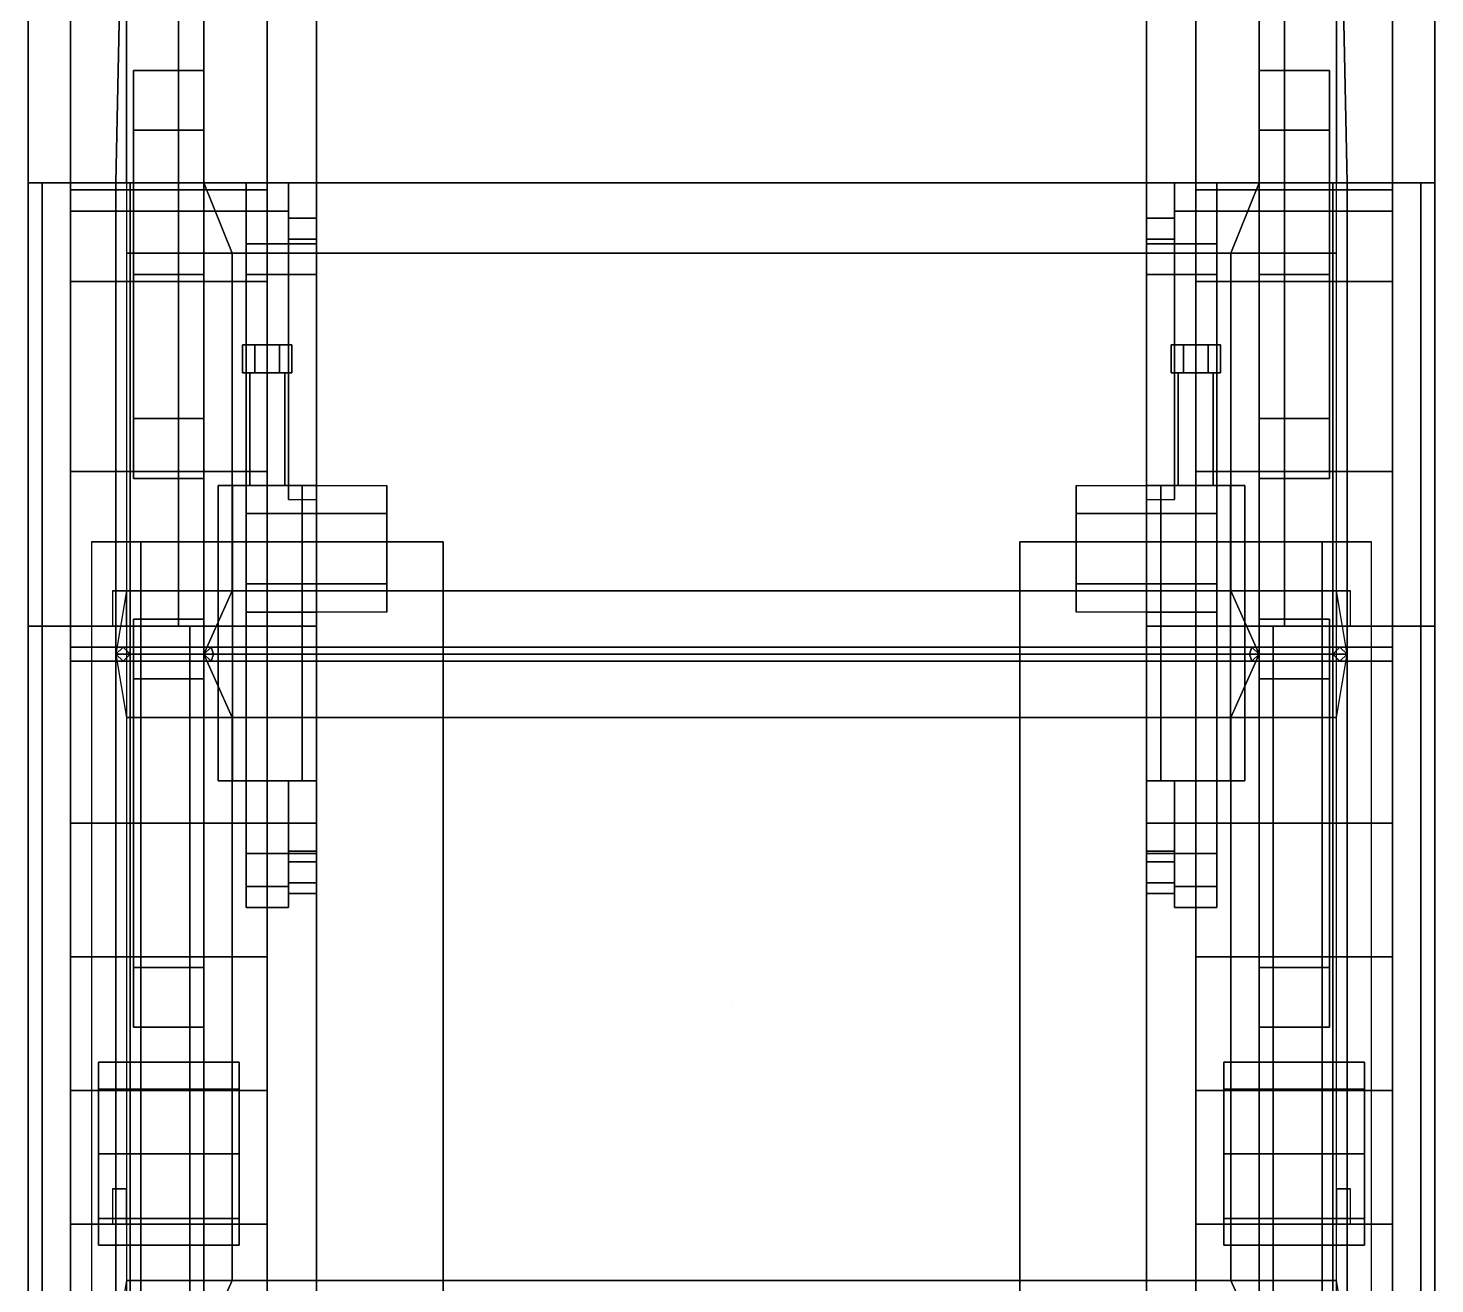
# Model space of a CAD drawing. Header units: millimetres. Extents: x -1 to 3, y -3.1 to 13.
# Drawn here: x -1 to 1, y -0.925 to 0.86 of the extents above; entities that cross this region are included whole.
import ezdxf

# ---------------------------------------------------------------- set-up
doc = ezdxf.new("R2010")
doc.units = ezdxf.units.MM
for name, color, linetype in [('benches', 4, 'Continuous'), ('drawing', 9, 'Continuous'), ('suspension', 5, 'Continuous'), ('tent', 3, 'Continuous'), ('tracks', 3, 'Continuous'), ('wheels', 2, 'Continuous')]:
    doc.layers.add(name, color=color, linetype=linetype)

msp = doc.modelspace()

# ---------------------------------------------------------------- linework, layer by layer
for points in [[(-0.59, 1.44, 0.45), (-0.59, -2.75, 0.45), (-0.59, -2.75, 0.79), (-0.59, 1.31, 0.79)], [(0.59, 1.44, 0.45), (0.59, -2.75, 0.45), (-0.59, -2.75, 0.45), (-0.59, 1.44, 0.45)], [(0.59, -2.75, 0.79), (0.59, -2.75, 0.45), (0.59, 1.44, 0.45), (0.59, 1.31, 0.79)], [(-1, 1.37, 1.36), (-1, 0.64, 1.36), (-0.8751, 0.64, 1.69), (-0.86, 1.37, 1.73)], [(-0.7861, 1.31, 0.83), (-0.7861, 0.01, 0.83), (-1, 0.01, 1.36), (-1, 1.37, 1.36)], [(-0.86, 1.37, 1.73), (-0.8751, 0.64, 1.69), (-0.86, 0.64, 1.73), (-0.86, 1.37, 1.73)], [(-0.86, 1.37, 1.73), (-0.86, 0.64, 1.73), (-0.75, 0.64, 2.08), (-0.75, 1.2, 2.08)], [(0.75, 0.64, 2.08), (0.86, 0.64, 1.73), (0.86, 1.37, 1.73), (0.75, 1.2, 2.08)], [(1, 0.01, 1.36), (0.7861, 0.01, 0.83), (0.7861, 1.31, 0.83), (1, 1.37, 1.36)], [(0.8751, 0.64, 1.69), (1, 0.64, 1.36), (1, 1.37, 1.36), (0.86, 1.37, 1.73)], [(0.86, 0.64, 1.73), (0.8751, 0.64, 1.69), (0.86, 1.37, 1.73)], [(-0.59, 1.31, 0.83), (-0.59, 0.01, 0.83), (-0.7861, 0.01, 0.83), (-0.7861, 1.31, 0.83)], [(-0.59, 1.31, 0.79), (-0.59, 0.01, 0.79), (-0.59, 0.01, 0.83), (-0.59, 1.31, 0.83)], [(0.59, 0.01, 0.83), (0.59, 0.01, 0.79), (0.59, 1.31, 0.79), (0.59, 1.31, 0.83)], [(0.7861, 0.01, 0.83), (0.59, 0.01, 0.83), (0.59, 1.31, 0.83), (0.7861, 1.31, 0.83)], [(-0.75, 1.2, 2.08), (-0.75, 0.64, 2.08), (0.75, 0.64, 2.08), (0.75, 1.2, 2.08)], [(-1, 0.64, 1.36), (-1, -2.99, 1.36), (-0.8751, -2.99, 1.69), (-0.8751, 0.64, 1.69)], [(-0.8551, 0.64, 1.69), (-0.98, 0.64, 1.36), (0.98, 0.64, 1.36), (0.8551, 0.64, 1.69)], [(-0.98, 0.64, 1.36), (-0.75, 0.64, 0.86), (0.75, 0.64, 0.86), (0.98, 0.64, 1.36)], [(-0.98, 0.64, 1.36), (-0.8551, 0.64, 1.69), (-0.8551, -2.97, 1.69), (-0.98, -2.97, 1.36)], [(-0.75, 0.64, 0.86), (-0.98, 0.64, 1.36), (-0.98, -2.97, 1.36), (-0.75, -2.97, 0.86)], [(-0.8751, 0.64, 1.69), (-0.8751, -2.99, 1.69), (-0.8551, -2.97, 1.69), (-0.8551, 0.64, 1.69)], [(-0.86, 0.64, 1.73), (-0.8751, 0.64, 1.69), (0.8751, 0.64, 1.69), (0.86, 0.64, 1.73)], [(-0.75, 0.64, 2.08), (-0.86, 0.64, 1.73), (0.86, 0.64, 1.73), (0.75, 0.64, 2.08)], [(-0.75, 0.64, 0.86), (-0.75, -2.97, 0.86), (0.75, -2.97, 0.86), (0.75, 0.64, 0.86)], [(0.98, 0.64, 1.36), (0.75, 0.64, 0.86), (0.75, -2.97, 0.86), (0.98, -2.97, 1.36)], [(0.8551, -2.97, 1.69), (0.8751, -2.99, 1.69), (0.8751, 0.64, 1.69), (0.8551, 0.64, 1.69)], [(0.8551, 0.64, 1.69), (0.98, 0.64, 1.36), (0.98, -2.97, 1.36), (0.8551, -2.97, 1.69)], [(0.8751, -2.99, 1.69), (1, -2.99, 1.36), (1, 0.64, 1.36), (0.8751, 0.64, 1.69)], [(-0.77, 0.01, 0.79), (-0.77, -2.99, 0.79), (-1, -2.99, 1.36), (-1, 0.01, 1.36)], [(-0.59, 0.01, 0.83), (-0.59, 0.01, 0.79), (-0.77, 0.01, 0.79), (-0.7861, 0.01, 0.83)], [(-0.59, 0.01, 0.79), (-0.59, -2.75, 0.79), (-0.77, -2.99, 0.79), (-0.77, 0.01, 0.79)], [(0.77, -2.99, 0.79), (0.59, -2.75, 0.79), (0.59, 0.01, 0.79), (0.77, 0.01, 0.79)], [(0.77, 0.01, 0.79), (0.59, 0.01, 0.79), (0.59, 0.01, 0.83), (0.7861, 0.01, 0.83)], [(1, -2.99, 1.36), (0.77, -2.99, 0.79), (0.77, 0.01, 0.79), (1, 0.01, 1.36)], [(-0.75, -0.03, 2.08), (-0.74, -0.02, 2.07), (-0.8651, -0.02, 1.69), (-0.8751, -0.03, 1.69)], [(-0.74, -0.02, 2.07), (-0.7364, -0.03, 2.06), (-0.8551, -0.03, 1.69), (-0.8651, -0.02, 1.69)], [(0.75, -0.03, 2.08), (0.74, -0.02, 2.07), (-0.74, -0.02, 2.07), (-0.75, -0.03, 2.08)], [(0.74, -0.02, 2.07), (0.7364, -0.03, 2.06), (-0.7364, -0.03, 2.06), (-0.74, -0.02, 2.07)], [(0.7364, -0.03, 2.06), (0.74, -0.02, 2.07), (0.8651, -0.02, 1.69), (0.8551, -0.03, 1.69)], [(0.74, -0.02, 2.07), (0.75, -0.03, 2.08), (0.8751, -0.03, 1.69), (0.8651, -0.02, 1.69)], [(-0.74, -0.04, 2.07), (-0.75, -0.03, 2.08), (-0.8751, -0.03, 1.69), (-0.8651, -0.04, 1.69)], [(-0.7364, -0.03, 2.06), (-0.74, -0.04, 2.07), (-0.8651, -0.04, 1.69), (-0.8551, -0.03, 1.69)], [(0.74, -0.04, 2.07), (0.75, -0.03, 2.08), (-0.75, -0.03, 2.08), (-0.74, -0.04, 2.07)], [(0.7364, -0.03, 2.06), (0.74, -0.04, 2.07), (-0.74, -0.04, 2.07), (-0.7364, -0.03, 2.06)], [(0.74, -0.04, 2.07), (0.7364, -0.03, 2.06), (0.8551, -0.03, 1.69), (0.8651, -0.04, 1.69)], [(0.75, -0.03, 2.08), (0.74, -0.04, 2.07), (0.8651, -0.04, 1.69), (0.8751, -0.03, 1.69)]]:
    msp.add_3dface(points)
at = {"layer": 'benches'}
for points in [[(-0.41, -2.97, 1.36), (-0.41, 0.13, 1.36), (-0.91, 0.13, 1.36), (-0.91, -2.97, 1.36)], [(-0.41, 0.13, 1.36), (-0.41, 0.13, 1.26), (-0.91, 0.13, 1.26), (-0.91, 0.13, 1.36)], [(-0.84, -2.97, 1.52), (-0.84, 0.13, 1.52), (-0.86, 0.13, 1.52), (-0.86, -2.97, 1.52)], [(-0.84, -2.97, 1.66), (-0.84, 0.13, 1.66), (-0.86, 0.13, 1.66), (-0.86, -2.97, 1.66)], [(-0.84, 0.13, 1.66), (-0.84, 0.13, 1.56), (-0.86, 0.13, 1.56), (-0.86, 0.13, 1.66)], [(-0.84, 0.13, 1.52), (-0.84, 0.13, 1.42), (-0.86, 0.13, 1.42), (-0.86, 0.13, 1.52)], [(-0.84, -2.97, 1.56), (-0.84, 0.13, 1.56), (-0.84, 0.13, 1.66), (-0.84, -2.97, 1.66)], [(-0.84, -2.97, 1.42), (-0.84, 0.13, 1.42), (-0.84, 0.13, 1.52), (-0.84, -2.97, 1.52)], [(-0.41, -2.97, 1.26), (-0.41, 0.13, 1.26), (-0.41, 0.13, 1.36), (-0.41, -2.97, 1.36)], [(0.41, 0.13, 1.26), (0.41, -2.97, 1.26), (0.41, -2.97, 1.36), (0.41, 0.13, 1.36)], [(0.91, 0.13, 1.36), (0.91, 0.13, 1.26), (0.41, 0.13, 1.26), (0.41, 0.13, 1.36)], [(0.41, 0.13, 1.36), (0.41, -2.97, 1.36), (0.91, -2.97, 1.36), (0.91, 0.13, 1.36)], [(0.84, 0.13, 1.42), (0.84, -2.97, 1.42), (0.84, -2.97, 1.52), (0.84, 0.13, 1.52)], [(0.86, 0.13, 1.52), (0.86, 0.13, 1.42), (0.84, 0.13, 1.42), (0.84, 0.13, 1.52)], [(0.84, 0.13, 1.52), (0.84, -2.97, 1.52), (0.86, -2.97, 1.52), (0.86, 0.13, 1.52)], [(0.86, 0.13, 1.66), (0.86, 0.13, 1.56), (0.84, 0.13, 1.56), (0.84, 0.13, 1.66)], [(0.84, 0.13, 1.56), (0.84, -2.97, 1.56), (0.84, -2.97, 1.66), (0.84, 0.13, 1.66)], [(0.84, 0.13, 1.66), (0.84, -2.97, 1.66), (0.86, -2.97, 1.66), (0.86, 0.13, 1.66)], [(0.88, 0.06, 1.62), (0.88, 0.06, 1.36), (0.86, 0.06, 1.36), (0.86, 0.06, 1.62)], [(0.86, 0.06, 1.36), (0.86, 0.01, 1.36), (0.86, 0.01, 1.42), (0.86, 0.06, 1.42)], [(0.86, 0.06, 1.62), (0.86, 0.01, 1.62), (0.88, 0.01, 1.62), (0.88, 0.06, 1.62)], [(0.86, 0.06, 1.52), (0.86, 0.01, 1.52), (0.86, 0.01, 1.56), (0.86, 0.06, 1.56)], [(-0.86, 0.06, 1.62), (-0.86, 0.06, 1.36), (-0.88, 0.06, 1.36), (-0.88, 0.06, 1.62)], [(-0.86, 0.01, 1.62), (-0.86, 0.06, 1.62), (-0.88, 0.06, 1.62), (-0.88, 0.01, 1.62)], [(-0.86, 0.01, 1.36), (-0.86, 0.06, 1.36), (-0.86, 0.06, 1.42), (-0.86, 0.01, 1.42)], [(-0.86, 0.01, 1.52), (-0.86, 0.06, 1.52), (-0.86, 0.06, 1.56), (-0.86, 0.01, 1.56)], [(-0.88, 0.01, 1.62), (-0.88, 0.01, 1.36), (-0.86, 0.01, 1.36), (-0.86, 0.01, 1.62)], [(0.86, 0.01, 1.62), (0.86, 0.01, 1.36), (0.88, 0.01, 1.36), (0.88, 0.01, 1.62)], [(-0.86, -0.79, 1.62), (-0.86, -0.79, 1.36), (-0.88, -0.79, 1.36), (-0.88, -0.79, 1.62)], [(-0.86, -0.84, 1.62), (-0.86, -0.79, 1.62), (-0.88, -0.79, 1.62), (-0.88, -0.84, 1.62)], [(-0.86, -0.84, 1.36), (-0.86, -0.79, 1.36), (-0.86, -0.79, 1.42), (-0.86, -0.84, 1.42)], [(-0.86, -0.84, 1.52), (-0.86, -0.79, 1.52), (-0.86, -0.79, 1.56), (-0.86, -0.84, 1.56)], [(0.86, -0.79, 1.36), (0.86, -0.84, 1.36), (0.86, -0.84, 1.42), (0.86, -0.79, 1.42)], [(0.88, -0.79, 1.62), (0.88, -0.79, 1.36), (0.86, -0.79, 1.36), (0.86, -0.79, 1.62)], [(0.86, -0.79, 1.52), (0.86, -0.84, 1.52), (0.86, -0.84, 1.56), (0.86, -0.79, 1.56)], [(0.86, -0.79, 1.62), (0.86, -0.84, 1.62), (0.88, -0.84, 1.62), (0.88, -0.79, 1.62)], [(-0.88, -0.84, 1.62), (-0.88, -0.84, 1.36), (-0.86, -0.84, 1.36), (-0.86, -0.84, 1.62)], [(0.86, -0.84, 1.62), (0.86, -0.84, 1.36), (0.88, -0.84, 1.36), (0.88, -0.84, 1.62)]]:
    msp.add_3dface(points, dxfattribs=at)
at = {"layer": 'drawing', "extrusion": (-1, 0, 0)}
msp.add_line((0, -0.53, -3.66), (0, -0.53, -4.48), dxfattribs=at)
at = {"layer": 'suspension'}
for points in [[(0.69, 0.64, 0.74), (0.69, 0.64, 0.7), (0.63, 0.64, 0.7), (0.63, 0.64, 0.74)], [(0.63, 0.64, 0.7), (0.63, 0.6, 0.67), (0.63, 0.6, 0.76), (0.63, 0.64, 0.74)], [(0.69, 0.64, 0.7), (0.69, 0.6, 0.67), (0.63, 0.6, 0.67), (0.63, 0.64, 0.7)], [(0.63, 0.64, 0.74), (0.63, 0.6, 0.76), (0.69, 0.6, 0.76), (0.69, 0.64, 0.74)], [(0.69, 0.6, 0.76), (0.69, 0.6, 0.67), (0.69, 0.64, 0.7), (0.69, 0.64, 0.74)], [(-0.69, 0.64, 0.74), (-0.69, 0.6, 0.76), (-0.63, 0.6, 0.76), (-0.63, 0.64, 0.74)], [(-0.63, 0.64, 0.7), (-0.63, 0.6, 0.67), (-0.69, 0.6, 0.67), (-0.69, 0.64, 0.7)], [(-0.69, 0.64, 0.7), (-0.69, 0.6, 0.67), (-0.69, 0.6, 0.76), (-0.69, 0.64, 0.74)], [(-0.63, 0.64, 0.74), (-0.63, 0.64, 0.7), (-0.69, 0.64, 0.7), (-0.69, 0.64, 0.74)], [(-0.63, 0.6, 0.76), (-0.63, 0.6, 0.67), (-0.63, 0.64, 0.7), (-0.63, 0.64, 0.74)], [(0.63, 0.6, 0.76), (0.63, 0.41, 0.76), (0.69, 0.41, 0.76), (0.69, 0.6, 0.76)], [(0.63, 0.6, 0.67), (0.63, 0.41, 0.67), (0.63, 0.41, 0.76), (0.63, 0.6, 0.76)], [(0.69, 0.6, 0.67), (0.69, 0.41, 0.67), (0.63, 0.41, 0.67), (0.63, 0.6, 0.67)], [(0.69, 0.41, 0.76), (0.69, 0.41, 0.67), (0.69, 0.6, 0.67), (0.69, 0.6, 0.76)], [(-0.63, 0.6, 0.67), (-0.63, 0.41, 0.67), (-0.69, 0.41, 0.67), (-0.69, 0.6, 0.67)], [(-0.69, 0.6, 0.67), (-0.69, 0.41, 0.67), (-0.69, 0.41, 0.76), (-0.69, 0.6, 0.76)], [(-0.69, 0.6, 0.76), (-0.69, 0.41, 0.76), (-0.63, 0.41, 0.76), (-0.63, 0.6, 0.76)], [(-0.63, 0.41, 0.76), (-0.63, 0.41, 0.67), (-0.63, 0.6, 0.67), (-0.63, 0.6, 0.76)], [(-0.59, 0.59, 0.63), (-0.59, 0.21, 0.45), (-0.63, 0.21, 0.45), (-0.63, 0.59, 0.63)], [(-0.63, 0.59, 0.63), (-0.63, 0.21, 0.45), (-0.63, 0.19, 0.49), (-0.63, 0.56, 0.66)], [(-0.59, 0.56, 0.74), (-0.59, 0.59, 0.74), (-0.63, 0.59, 0.74), (-0.63, 0.56, 0.74)], [(-0.63, 0.59, 0.67), (-0.63, 0.59, 0.63), (-0.63, 0.56, 0.66), (-0.63, 0.56, 0.67)], [(-0.59, 0.59, 0.74), (-0.59, 0.59, 0.63), (-0.63, 0.59, 0.63), (-0.63, 0.59, 0.74)], [(-0.59, 0.19, 0.49), (-0.59, 0.21, 0.45), (-0.59, 0.59, 0.63), (-0.59, 0.56, 0.66)], [(-0.59, 0.56, 0.66), (-0.59, 0.59, 0.63), (-0.59, 0.59, 0.74), (-0.59, 0.56, 0.74)], [(0.59, 0.59, 0.63), (0.59, 0.21, 0.45), (0.59, 0.19, 0.49), (0.59, 0.56, 0.66)], [(0.63, 0.59, 0.63), (0.63, 0.21, 0.45), (0.59, 0.21, 0.45), (0.59, 0.59, 0.63)], [(0.63, 0.59, 0.74), (0.63, 0.59, 0.63), (0.59, 0.59, 0.63), (0.59, 0.59, 0.74)], [(0.59, 0.59, 0.74), (0.59, 0.59, 0.63), (0.59, 0.56, 0.66), (0.59, 0.56, 0.74)], [(0.63, 0.56, 0.74), (0.63, 0.59, 0.74), (0.59, 0.59, 0.74), (0.59, 0.56, 0.74)], [(0.63, 0.19, 0.49), (0.63, 0.21, 0.45), (0.63, 0.59, 0.63), (0.63, 0.56, 0.66)], [(0.63, 0.56, 0.66), (0.63, 0.59, 0.63), (0.63, 0.59, 0.67), (0.63, 0.56, 0.67)], [(0.59, 0.56, 0.66), (0.59, 0.19, 0.49), (0.63, 0.19, 0.49), (0.63, 0.56, 0.66)], [(0.59, 0.56, 0.74), (0.59, 0.56, 0.66), (0.63, 0.56, 0.66), (0.63, 0.56, 0.74)], [(-0.59, 0.51, 0.38), (-0.59, 0.5533, 0.355), (-0.69, 0.5533, 0.355), (-0.69, 0.51, 0.38)], [(-0.59, 0.5533, 0.355), (-0.59, 0.5533, 0.305), (-0.69, 0.5533, 0.305), (-0.69, 0.5533, 0.355)], [(-0.59, 0.5533, 0.305), (-0.59, 0.51, 0.28), (-0.69, 0.51, 0.28), (-0.69, 0.5533, 0.305)], [(-0.63, 0.56, 0.66), (-0.63, 0.19, 0.49), (-0.59, 0.19, 0.49), (-0.59, 0.56, 0.66)], [(-0.63, 0.56, 0.74), (-0.63, 0.56, 0.66), (-0.59, 0.56, 0.66), (-0.59, 0.56, 0.74)], [(-0.59, 0.51, 0.38), (-0.59, 0.51, 0.28), (-0.59, 0.5533, 0.305), (-0.59, 0.5533, 0.355)], [(0.69, 0.51, 0.38), (0.69, 0.5533, 0.355), (0.59, 0.5533, 0.355), (0.59, 0.51, 0.38)], [(0.69, 0.5533, 0.355), (0.69, 0.5533, 0.305), (0.59, 0.5533, 0.305), (0.59, 0.5533, 0.355)], [(0.69, 0.5533, 0.305), (0.69, 0.51, 0.28), (0.59, 0.51, 0.28), (0.59, 0.5533, 0.305)], [(0.59, 0.5533, 0.355), (0.59, 0.5533, 0.305), (0.59, 0.51, 0.28), (0.59, 0.51, 0.38)], [(-0.69, 0.51, 0.28), (-0.69, 0.17, 0.37), (-0.69, 0.21, 0.45), (-0.69, 0.51, 0.38)], [(-0.59, 0.51, 0.28), (-0.59, 0.17, 0.37), (-0.69, 0.17, 0.37), (-0.69, 0.51, 0.28)], [(-0.69, 0.51, 0.38), (-0.69, 0.21, 0.45), (-0.59, 0.21, 0.45), (-0.59, 0.51, 0.38)], [(-0.59, 0.21, 0.45), (-0.59, 0.17, 0.37), (-0.59, 0.51, 0.28), (-0.59, 0.51, 0.38)], [(0.69, 0.51, 0.28), (0.69, 0.17, 0.37), (0.59, 0.17, 0.37), (0.59, 0.51, 0.28)], [(0.59, 0.51, 0.28), (0.59, 0.17, 0.37), (0.59, 0.21, 0.45), (0.59, 0.51, 0.38)], [(0.59, 0.51, 0.38), (0.59, 0.21, 0.45), (0.69, 0.21, 0.45), (0.69, 0.51, 0.38)], [(0.69, 0.21, 0.45), (0.69, 0.17, 0.37), (0.69, 0.51, 0.28), (0.69, 0.51, 0.38)], [(-0.6775, 0.41, 0.7403), (-0.695, 0.41, 0.71), (-0.695, 0.37, 0.71), (-0.6775, 0.37, 0.7403)], [(-0.695, 0.41, 0.71), (-0.6775, 0.41, 0.6797), (-0.6775, 0.37, 0.6797), (-0.695, 0.37, 0.71)], [(-0.69, 0.41, 0.76), (-0.69, 0.41, 0.67), (-0.63, 0.41, 0.67), (-0.63, 0.41, 0.76)], [(-0.6425, 0.41, 0.7403), (-0.6775, 0.41, 0.7403), (-0.6775, 0.37, 0.7403), (-0.6425, 0.37, 0.7403)], [(-0.6775, 0.41, 0.6797), (-0.6425, 0.41, 0.6797), (-0.6425, 0.37, 0.6797), (-0.6775, 0.37, 0.6797)], [(-0.625, 0.41, 0.71), (-0.6425, 0.41, 0.7403), (-0.6425, 0.37, 0.7403), (-0.625, 0.37, 0.71)], [(-0.6425, 0.41, 0.6797), (-0.625, 0.41, 0.71), (-0.625, 0.37, 0.71), (-0.6425, 0.37, 0.6797)], [(0.6425, 0.41, 0.7403), (0.625, 0.41, 0.71), (0.625, 0.37, 0.71), (0.6425, 0.37, 0.7403)], [(0.625, 0.41, 0.71), (0.6425, 0.41, 0.6797), (0.6425, 0.37, 0.6797), (0.625, 0.37, 0.71)], [(0.63, 0.41, 0.76), (0.63, 0.41, 0.67), (0.69, 0.41, 0.67), (0.69, 0.41, 0.76)], [(0.6775, 0.41, 0.7403), (0.6425, 0.41, 0.7403), (0.6425, 0.37, 0.7403), (0.6775, 0.37, 0.7403)], [(0.6425, 0.41, 0.6797), (0.6775, 0.41, 0.6797), (0.6775, 0.37, 0.6797), (0.6425, 0.37, 0.6797)], [(0.695, 0.41, 0.71), (0.6775, 0.41, 0.7403), (0.6775, 0.37, 0.7403), (0.695, 0.37, 0.71)], [(0.6775, 0.41, 0.6797), (0.695, 0.41, 0.71), (0.695, 0.37, 0.71), (0.6775, 0.37, 0.6797)], [(-0.6775, 0.37, 0.6797), (-0.6425, 0.37, 0.7403), (-0.6775, 0.37, 0.7403), (-0.695, 0.37, 0.71)], [(-0.66, 0.37, 0.735), (-0.685, 0.37, 0.71), (-0.685, 0.21, 0.71), (-0.66, 0.21, 0.735)], [(-0.685, 0.37, 0.71), (-0.66, 0.37, 0.685), (-0.66, 0.21, 0.685), (-0.685, 0.21, 0.71)], [(-0.6425, 0.37, 0.6797), (-0.625, 0.37, 0.71), (-0.6425, 0.37, 0.7403), (-0.6775, 0.37, 0.6797)], [(-0.635, 0.37, 0.71), (-0.66, 0.37, 0.735), (-0.66, 0.21, 0.735), (-0.635, 0.21, 0.71)], [(-0.66, 0.37, 0.685), (-0.635, 0.37, 0.71), (-0.635, 0.21, 0.71), (-0.66, 0.21, 0.685)], [(0.6425, 0.37, 0.7403), (0.625, 0.37, 0.71), (0.6425, 0.37, 0.6797), (0.6775, 0.37, 0.7403)], [(0.66, 0.37, 0.735), (0.635, 0.37, 0.71), (0.635, 0.21, 0.71), (0.66, 0.21, 0.735)], [(0.635, 0.37, 0.71), (0.66, 0.37, 0.685), (0.66, 0.21, 0.685), (0.635, 0.21, 0.71)], [(0.6775, 0.37, 0.7403), (0.6425, 0.37, 0.6797), (0.6775, 0.37, 0.6797), (0.695, 0.37, 0.71)], [(0.685, 0.37, 0.71), (0.66, 0.37, 0.735), (0.66, 0.21, 0.735), (0.685, 0.21, 0.71)], [(0.66, 0.37, 0.685), (0.685, 0.37, 0.71), (0.685, 0.21, 0.71), (0.66, 0.21, 0.685)], [(-0.7095, 0.21, 0.7595), (-0.73, 0.21, 0.71), (-0.73, -0.21, 0.71), (-0.7095, -0.21, 0.7595)], [(-0.73, 0.21, 0.71), (-0.7095, 0.21, 0.6605), (-0.7095, -0.21, 0.6605), (-0.73, -0.21, 0.71)], [(-0.7095, 0.21, 0.7595), (-0.66, 0.21, 0.78), (-0.6105, 0.21, 0.7595), (-0.73, 0.21, 0.71)], [(-0.73, 0.21, 0.71), (-0.6105, 0.21, 0.7595), (-0.59, 0.21, 0.71), (-0.7095, 0.21, 0.6605)], [(-0.66, 0.21, 0.78), (-0.7095, 0.21, 0.7595), (-0.7095, -0.21, 0.7595), (-0.66, -0.21, 0.78)], [(-0.7095, 0.21, 0.6605), (-0.66, 0.21, 0.64), (-0.66, -0.21, 0.64), (-0.7095, -0.21, 0.6605)], [(-0.7095, 0.21, 0.6605), (-0.59, 0.21, 0.71), (-0.6105, 0.21, 0.6605), (-0.66, 0.21, 0.64)], [(-0.69, 0.03, 0.45), (-0.69, 0.07, 0.53), (-0.69, 0.17, 0.53), (-0.69, 0.21, 0.45)], [(-0.69, 0.21, 0.45), (-0.69, 0.17, 0.37), (-0.69, 0.07, 0.37), (-0.69, 0.03, 0.45)], [(-0.69, 0.21, 0.45), (-0.69, 0.17, 0.53), (-0.59, 0.17, 0.53), (-0.59, 0.21, 0.45)], [(-0.6105, 0.21, 0.7595), (-0.66, 0.21, 0.78), (-0.66, -0.21, 0.78), (-0.6105, -0.21, 0.7595)], [(-0.66, 0.21, 0.64), (-0.6105, 0.21, 0.6605), (-0.6105, -0.21, 0.6605), (-0.66, -0.21, 0.64)], [(-0.59, 0.21, 0.71), (-0.6105, 0.21, 0.7595), (-0.6105, -0.21, 0.7595), (-0.59, -0.21, 0.71)], [(-0.6105, 0.21, 0.6605), (-0.59, 0.21, 0.71), (-0.59, -0.21, 0.71), (-0.6105, -0.21, 0.6605)], [(-0.49, 0.21, 0.45), (-0.49, 0.17, 0.37), (-0.59, 0.17, 0.37), (-0.59, 0.21, 0.45)], [(-0.49, 0.07, 0.37), (-0.49, 0.17, 0.37), (-0.49, 0.21, 0.45), (-0.49, 0.03, 0.45)], [(0.49, 0.17, 0.37), (0.49, 0.07, 0.37), (0.49, 0.03, 0.45), (0.49, 0.21, 0.45)], [(0.59, 0.21, 0.45), (0.59, 0.17, 0.37), (0.49, 0.17, 0.37), (0.49, 0.21, 0.45)], [(0.59, 0.21, 0.45), (0.59, 0.17, 0.53), (0.69, 0.17, 0.53), (0.69, 0.21, 0.45)], [(0.59, 0.21, 0.45), (0.59, 0.17, 0.37), (0.69, 0.17, 0.37), (0.69, 0.21, 0.45)], [(0.6105, 0.21, 0.7595), (0.59, 0.21, 0.71), (0.59, -0.21, 0.71), (0.6105, -0.21, 0.7595)], [(0.59, 0.21, 0.71), (0.6105, 0.21, 0.6605), (0.6105, -0.21, 0.6605), (0.59, -0.21, 0.71)], [(0.7095, 0.21, 0.7595), (0.59, 0.21, 0.71), (0.6105, 0.21, 0.7595), (0.66, 0.21, 0.78)], [(0.73, 0.21, 0.71), (0.6105, 0.21, 0.6605), (0.59, 0.21, 0.71), (0.7095, 0.21, 0.7595)], [(0.66, 0.21, 0.78), (0.6105, 0.21, 0.7595), (0.6105, -0.21, 0.7595), (0.66, -0.21, 0.78)], [(0.6105, 0.21, 0.6605), (0.66, 0.21, 0.64), (0.66, -0.21, 0.64), (0.6105, -0.21, 0.6605)], [(0.7095, 0.21, 0.6605), (0.66, 0.21, 0.64), (0.6105, 0.21, 0.6605), (0.73, 0.21, 0.71)], [(0.7095, 0.21, 0.7595), (0.66, 0.21, 0.78), (0.66, -0.21, 0.78), (0.7095, -0.21, 0.7595)], [(0.66, 0.21, 0.64), (0.7095, 0.21, 0.6605), (0.7095, -0.21, 0.6605), (0.66, -0.21, 0.64)], [(0.69, 0.03, 0.45), (0.69, 0.07, 0.37), (0.69, 0.17, 0.37), (0.69, 0.21, 0.45)], [(0.69, 0.21, 0.45), (0.69, 0.17, 0.53), (0.69, 0.07, 0.53), (0.69, 0.03, 0.45)], [(0.73, 0.21, 0.71), (0.7095, 0.21, 0.7595), (0.7095, -0.21, 0.7595), (0.73, -0.21, 0.71)], [(0.7095, 0.21, 0.6605), (0.73, 0.21, 0.71), (0.73, -0.21, 0.71), (0.7095, -0.21, 0.6605)], [(-0.69, 0.17, 0.53), (-0.69, 0.07, 0.53), (-0.59, 0.07, 0.53), (-0.59, 0.17, 0.53)], [(-0.69, 0.07, 0.37), (-0.69, 0.17, 0.37), (-0.49, 0.17, 0.37), (-0.49, 0.07, 0.37)], [(0.69, 0.17, 0.37), (0.69, 0.07, 0.37), (0.49, 0.07, 0.37), (0.49, 0.17, 0.37)], [(0.69, 0.07, 0.53), (0.69, 0.17, 0.53), (0.59, 0.17, 0.53), (0.59, 0.07, 0.53)], [(-0.69, 0.03, 0.45), (-0.69, 0.07, 0.37), (-0.69, -0.27, 0.28), (-0.69, -0.27, 0.38)], [(-0.59, 0.03, 0.45), (-0.59, 0.07, 0.37), (-0.69, 0.07, 0.37), (-0.69, 0.03, 0.45)], [(-0.69, -0.27, 0.28), (-0.69, 0.07, 0.37), (-0.59, 0.07, 0.37), (-0.59, -0.27, 0.28)], [(-0.59, 0.03, 0.45), (-0.59, 0.07, 0.53), (-0.69, 0.07, 0.53), (-0.69, 0.03, 0.45)], [(-0.59, 0.03, 0.45), (-0.59, 0.07, 0.37), (-0.49, 0.07, 0.37), (-0.49, 0.03, 0.45)], [(-0.59, -0.27, 0.28), (-0.59, 0.07, 0.37), (-0.59, 0.03, 0.45), (-0.59, -0.27, 0.38)], [(0.49, 0.03, 0.45), (0.49, 0.07, 0.37), (0.59, 0.07, 0.37), (0.59, 0.03, 0.45)], [(0.69, 0.03, 0.45), (0.69, 0.07, 0.53), (0.59, 0.07, 0.53), (0.59, 0.03, 0.45)], [(0.59, 0.03, 0.45), (0.59, 0.07, 0.37), (0.59, -0.27, 0.28), (0.59, -0.27, 0.38)], [(0.59, -0.27, 0.28), (0.59, 0.07, 0.37), (0.69, 0.07, 0.37), (0.69, -0.27, 0.28)], [(0.69, -0.27, 0.28), (0.69, 0.07, 0.37), (0.69, 0.03, 0.45), (0.69, -0.27, 0.38)], [(-0.59, -0.27, 0.38), (-0.59, 0.03, 0.45), (-0.69, 0.03, 0.45), (-0.69, -0.27, 0.38)], [(0.69, -0.27, 0.38), (0.69, 0.03, 0.45), (0.59, 0.03, 0.45), (0.59, -0.27, 0.38)], [(-0.73, -0.21, 0.71), (-0.6105, -0.21, 0.7595), (-0.66, -0.21, 0.78), (-0.7095, -0.21, 0.7595)], [(-0.7095, -0.21, 0.6605), (-0.59, -0.21, 0.71), (-0.6105, -0.21, 0.7595), (-0.73, -0.21, 0.71)], [(-0.66, -0.21, 0.64), (-0.6105, -0.21, 0.6605), (-0.59, -0.21, 0.71), (-0.7095, -0.21, 0.6605)], [(-0.69, -0.21, 0.76), (-0.69, -0.36, 0.76), (-0.63, -0.36, 0.76), (-0.63, -0.21, 0.76)], [(-0.69, -0.36, 0.67), (-0.69, -0.36, 0.76), (-0.69, -0.21, 0.76), (-0.69, -0.21, 0.67)], [(-0.63, -0.21, 0.67), (-0.63, -0.36, 0.67), (-0.69, -0.36, 0.67), (-0.69, -0.21, 0.67)], [(-0.63, -0.21, 0.76), (-0.63, -0.36, 0.76), (-0.63, -0.36, 0.67), (-0.63, -0.21, 0.67)], [(0.66, -0.21, 0.78), (0.6105, -0.21, 0.7595), (0.59, -0.21, 0.71), (0.7095, -0.21, 0.7595)], [(0.7095, -0.21, 0.7595), (0.59, -0.21, 0.71), (0.6105, -0.21, 0.6605), (0.73, -0.21, 0.71)], [(0.73, -0.21, 0.71), (0.6105, -0.21, 0.6605), (0.66, -0.21, 0.64), (0.7095, -0.21, 0.6605)], [(0.63, -0.21, 0.76), (0.63, -0.36, 0.76), (0.69, -0.36, 0.76), (0.69, -0.21, 0.76)], [(0.63, -0.21, 0.67), (0.63, -0.36, 0.67), (0.63, -0.36, 0.76), (0.63, -0.21, 0.76)], [(0.69, -0.21, 0.67), (0.69, -0.36, 0.67), (0.63, -0.36, 0.67), (0.63, -0.21, 0.67)], [(0.69, -0.36, 0.76), (0.69, -0.36, 0.67), (0.69, -0.21, 0.67), (0.69, -0.21, 0.76)], [(-0.69, -0.27, 0.38), (-0.69, -0.3133, 0.355), (-0.59, -0.3133, 0.355), (-0.59, -0.27, 0.38)], [(-0.69, -0.3133, 0.305), (-0.69, -0.27, 0.28), (-0.59, -0.27, 0.28), (-0.59, -0.3133, 0.305)], [(-0.59, -0.3133, 0.355), (-0.59, -0.3133, 0.305), (-0.59, -0.27, 0.28), (-0.59, -0.27, 0.38)], [(0.59, -0.27, 0.38), (0.59, -0.3133, 0.355), (0.69, -0.3133, 0.355), (0.69, -0.27, 0.38)], [(0.59, -0.3133, 0.305), (0.59, -0.27, 0.28), (0.69, -0.27, 0.28), (0.69, -0.3133, 0.305)], [(0.59, -0.27, 0.38), (0.59, -0.27, 0.28), (0.59, -0.3133, 0.305), (0.59, -0.3133, 0.355)], [(-0.69, -0.3133, 0.355), (-0.69, -0.3133, 0.305), (-0.59, -0.3133, 0.305), (-0.59, -0.3133, 0.355)], [(-0.63, -0.31, 0.71), (-0.63, -0.325, 0.736), (-0.59, -0.325, 0.736), (-0.59, -0.31, 0.71)], [(-0.63, -0.325, 0.684), (-0.63, -0.31, 0.71), (-0.59, -0.31, 0.71), (-0.59, -0.325, 0.684)], [(0.63, -0.325, 0.736), (0.63, -0.31, 0.71), (0.59, -0.31, 0.71), (0.59, -0.325, 0.736)], [(0.63, -0.31, 0.71), (0.63, -0.325, 0.684), (0.59, -0.325, 0.684), (0.59, -0.31, 0.71)], [(0.59, -0.3133, 0.355), (0.59, -0.3133, 0.305), (0.69, -0.3133, 0.305), (0.69, -0.3133, 0.355)], [(-0.63, -0.325, 0.736), (-0.63, -0.355, 0.736), (-0.59, -0.355, 0.736), (-0.59, -0.325, 0.736)], [(-0.63, -0.355, 0.684), (-0.63, -0.325, 0.684), (-0.59, -0.325, 0.684), (-0.59, -0.355, 0.684)], [(0.63, -0.355, 0.736), (0.63, -0.325, 0.736), (0.59, -0.325, 0.736), (0.59, -0.355, 0.736)], [(0.63, -0.325, 0.684), (0.63, -0.355, 0.684), (0.59, -0.355, 0.684), (0.59, -0.325, 0.684)], [(-0.63, -0.355, 0.736), (-0.63, -0.37, 0.71), (-0.59, -0.37, 0.71), (-0.59, -0.355, 0.736)], [(-0.63, -0.37, 0.71), (-0.63, -0.355, 0.684), (-0.59, -0.355, 0.684), (-0.59, -0.37, 0.71)], [(0.63, -0.37, 0.71), (0.63, -0.355, 0.736), (0.59, -0.355, 0.736), (0.59, -0.37, 0.71)], [(0.63, -0.355, 0.684), (0.63, -0.37, 0.71), (0.59, -0.37, 0.71), (0.59, -0.355, 0.684)], [(0.63, -0.36, 0.67), (0.63, -0.39, 0.7), (0.63, -0.39, 0.73), (0.63, -0.36, 0.76)], [(0.63, -0.36, 0.76), (0.63, -0.39, 0.73), (0.69, -0.39, 0.73), (0.69, -0.36, 0.76)], [(0.69, -0.36, 0.67), (0.69, -0.39, 0.7), (0.63, -0.39, 0.7), (0.63, -0.36, 0.67)], [(0.69, -0.39, 0.73), (0.69, -0.39, 0.7), (0.69, -0.36, 0.67), (0.69, -0.36, 0.76)], [(-0.69, -0.36, 0.76), (-0.69, -0.39, 0.73), (-0.63, -0.39, 0.73), (-0.63, -0.36, 0.76)], [(-0.63, -0.36, 0.67), (-0.63, -0.39, 0.7), (-0.69, -0.39, 0.7), (-0.69, -0.36, 0.67)], [(-0.69, -0.39, 0.7), (-0.69, -0.39, 0.73), (-0.69, -0.36, 0.76), (-0.69, -0.36, 0.67)], [(-0.63, -0.36, 0.76), (-0.63, -0.39, 0.73), (-0.63, -0.39, 0.7), (-0.63, -0.36, 0.67)], [(-0.63, -0.39, 0.7), (-0.63, -0.39, 0.73), (-0.69, -0.39, 0.73), (-0.69, -0.39, 0.7)], [(0.63, -0.39, 0.73), (0.63, -0.39, 0.7), (0.69, -0.39, 0.7), (0.69, -0.39, 0.73)]]:
    msp.add_3dface(points, dxfattribs=at)
at = {"layer": 'tent'}
for points in [[(-0.86, 0.64, 1.69), (-0.86, 0.54, 1.69), (-0.71, 0.54, 2.06), (-0.75, 0.64, 2.08)], [(-0.75, 0.64, 2.08), (-0.71, 0.54, 2.06), (0.71, 0.54, 2.06), (0.75, 0.64, 2.08)], [(0.86, 0.54, 1.69), (0.86, 0.64, 1.69), (0.75, 0.64, 2.08), (0.71, 0.54, 2.06)], [(-0.86, 0.54, 1.69), (-0.86, 0.06, 1.69), (-0.71, 0.06, 2.06), (-0.71, 0.54, 2.06)], [(-0.71, 0.54, 2.06), (-0.71, 0.06, 2.06), (0.71, 0.06, 2.06), (0.71, 0.54, 2.06)], [(0.86, 0.06, 1.69), (0.86, 0.54, 1.69), (0.71, 0.54, 2.06), (0.71, 0.06, 2.06)], [(-0.86, 0.06, 1.69), (-0.8751, -0.03, 1.69), (-0.75, -0.03, 2.08), (-0.71, 0.06, 2.06)], [(-0.71, 0.06, 2.06), (-0.75, -0.03, 2.08), (0.75, -0.03, 2.08), (0.71, 0.06, 2.06)], [(0.8751, -0.03, 1.69), (0.86, 0.06, 1.69), (0.71, 0.06, 2.06), (0.75, -0.03, 2.08)], [(-0.8751, -0.03, 1.69), (-0.86, -0.12, 1.69), (-0.71, -0.12, 2.06), (-0.75, -0.03, 2.08)], [(0.71, -0.12, 2.06), (0.75, -0.03, 2.08), (-0.75, -0.03, 2.08), (-0.71, -0.12, 2.06)], [(0.86, -0.12, 1.69), (0.8751, -0.03, 1.69), (0.75, -0.03, 2.08), (0.71, -0.12, 2.06)], [(-0.86, -0.12, 1.69), (-0.86, -0.92, 1.69), (-0.71, -0.92, 2.06), (-0.71, -0.12, 2.06)], [(-0.71, -0.12, 2.06), (-0.71, -0.92, 2.06), (0.71, -0.92, 2.06), (0.71, -0.12, 2.06)], [(0.86, -0.92, 1.69), (0.86, -0.12, 1.69), (0.71, -0.12, 2.06), (0.71, -0.92, 2.06)], [(-0.86, -0.92, 1.69), (-0.8751, -1.01, 1.69), (-0.75, -1.01, 2.08), (-0.71, -0.92, 2.06)], [(-0.71, -0.92, 2.06), (-0.75, -1.01, 2.08), (0.75, -1.01, 2.08), (0.71, -0.92, 2.06)], [(0.8751, -1.01, 1.69), (0.86, -0.92, 1.69), (0.71, -0.92, 2.06), (0.75, -1.01, 2.08)]]:
    msp.add_3dface(points, dxfattribs=at)
at = {"layer": 'tracks'}
for points in [[(-0.94, 0.6), (-0.94, 1.32, 0.24), (-0.66, 1.32, 0.24), (-0.66, 0.6)], [(-0.94, 1.28, 0.27), (-0.94, 1.32, 0.24), (-0.94, 0.6), (-0.94, 0.6, 0.04)], [(-0.66, 0.6), (-0.66, 1.32, 0.24), (-0.66, 1.28, 0.27), (-0.66, 0.6, 0.04)], [(0.66, 1.28, 0.27), (0.66, 1.32, 0.24), (0.66, 0.6), (0.66, 0.6, 0.04)], [(0.66, 0.6), (0.66, 1.32, 0.24), (0.94, 1.32, 0.24), (0.94, 0.6)], [(0.94, 0.6), (0.94, 1.32, 0.24), (0.94, 1.28, 0.27), (0.94, 0.6, 0.04)], [(-0.66, 0.6, 0.04), (-0.66, 1.28, 0.27), (-0.94, 1.28, 0.27), (-0.94, 0.6, 0.04)], [(0.94, 0.6, 0.04), (0.94, 1.28, 0.27), (0.66, 1.28, 0.27), (0.66, 0.6, 0.04)], [(-0.66, 0.92, 0.67), (-0.66, 0.63, 0.61), (-0.94, 0.63, 0.61), (-0.94, 0.92, 0.67)], [(-0.94, 0.63, 0.61), (-0.94, 0.63, 0.65), (-0.94, 0.92, 0.71), (-0.94, 0.92, 0.67)], [(-0.94, 0.92, 0.71), (-0.94, 0.63, 0.65), (-0.66, 0.63, 0.65), (-0.66, 0.92, 0.71)], [(-0.66, 0.92, 0.71), (-0.66, 0.63, 0.65), (-0.66, 0.63, 0.61), (-0.66, 0.92, 0.67)], [(0.66, 0.92, 0.71), (0.66, 0.63, 0.65), (0.94, 0.63, 0.65), (0.94, 0.92, 0.71)], [(0.66, 0.63, 0.61), (0.66, 0.63, 0.65), (0.66, 0.92, 0.71), (0.66, 0.92, 0.67)], [(0.94, 0.92, 0.67), (0.94, 0.63, 0.61), (0.66, 0.63, 0.61), (0.66, 0.92, 0.67)], [(0.94, 0.92, 0.71), (0.94, 0.63, 0.65), (0.94, 0.63, 0.61), (0.94, 0.92, 0.67)], [(-0.66, 0.63, 0.61), (-0.66, 0.5, 0.61), (-0.94, 0.5, 0.61), (-0.94, 0.63, 0.61)], [(-0.94, 0.5, 0.61), (-0.94, 0.5, 0.65), (-0.94, 0.63, 0.65), (-0.94, 0.63, 0.61)], [(-0.94, 0.63, 0.65), (-0.94, 0.5, 0.65), (-0.66, 0.5, 0.65), (-0.66, 0.63, 0.65)], [(-0.66, 0.63, 0.65), (-0.66, 0.5, 0.65), (-0.66, 0.5, 0.61), (-0.66, 0.63, 0.61)], [(0.66, 0.5, 0.61), (0.66, 0.5, 0.65), (0.66, 0.63, 0.65), (0.66, 0.63, 0.61)], [(0.66, 0.63, 0.65), (0.66, 0.5, 0.65), (0.94, 0.5, 0.65), (0.94, 0.63, 0.65)], [(0.94, 0.63, 0.61), (0.94, 0.5, 0.61), (0.66, 0.5, 0.61), (0.66, 0.63, 0.61)], [(0.94, 0.63, 0.65), (0.94, 0.5, 0.65), (0.94, 0.5, 0.61), (0.94, 0.63, 0.61)], [(-0.66, 0.6), (-0.66, -2.08), (-0.94, -2.08), (-0.94, 0.6)], [(-0.94, 0.6), (-0.94, -2.08), (-0.94, -2.06, 0.04), (-0.94, 0.6, 0.04)], [(-0.94, 0.6, 0.04), (-0.94, -2.06, 0.04), (-0.66, -2.06, 0.04), (-0.66, 0.6, 0.04)], [(-0.66, -2.06, 0.04), (-0.66, -2.08), (-0.66, 0.6), (-0.66, 0.6, 0.04)], [(0.66, 0.6), (0.66, -2.08), (0.66, -2.06, 0.04), (0.66, 0.6, 0.04)], [(0.94, 0.6), (0.94, -2.08), (0.66, -2.08), (0.66, 0.6)], [(0.66, 0.6, 0.04), (0.66, -2.06, 0.04), (0.94, -2.06, 0.04), (0.94, 0.6, 0.04)], [(0.94, -2.06, 0.04), (0.94, -2.08), (0.94, 0.6), (0.94, 0.6, 0.04)], [(-0.66, 0.5, 0.61), (-0.66, 0.23, 0.59), (-0.94, 0.23, 0.59), (-0.94, 0.5, 0.61)], [(-0.94, 0.5, 0.65), (-0.94, 0.23, 0.63), (-0.66, 0.23, 0.63), (-0.66, 0.5, 0.65)], [(-0.94, 0.23, 0.59), (-0.94, 0.23, 0.63), (-0.94, 0.5, 0.65), (-0.94, 0.5, 0.61)], [(-0.66, 0.5, 0.65), (-0.66, 0.23, 0.63), (-0.66, 0.23, 0.59), (-0.66, 0.5, 0.61)], [(0.66, 0.23, 0.59), (0.66, 0.23, 0.63), (0.66, 0.5, 0.65), (0.66, 0.5, 0.61)], [(0.66, 0.5, 0.65), (0.66, 0.23, 0.63), (0.94, 0.23, 0.63), (0.94, 0.5, 0.65)], [(0.94, 0.5, 0.61), (0.94, 0.23, 0.59), (0.66, 0.23, 0.59), (0.66, 0.5, 0.61)], [(0.94, 0.5, 0.65), (0.94, 0.23, 0.63), (0.94, 0.23, 0.59), (0.94, 0.5, 0.61)], [(-0.66, 0.23, 0.59), (-0.66, -0.04, 0.59), (-0.94, -0.04, 0.59), (-0.94, 0.23, 0.59)], [(-0.94, 0.23, 0.63), (-0.94, -0.02, 0.63), (-0.66, -0.02, 0.63), (-0.66, 0.23, 0.63)], [(-0.94, -0.04, 0.59), (-0.94, -0.02, 0.63), (-0.94, 0.23, 0.63), (-0.94, 0.23, 0.59)], [(-0.66, 0.23, 0.63), (-0.66, -0.02, 0.63), (-0.66, -0.04, 0.59), (-0.66, 0.23, 0.59)], [(0.66, -0.04, 0.59), (0.66, -0.02, 0.63), (0.66, 0.23, 0.63), (0.66, 0.23, 0.59)], [(0.66, 0.23, 0.63), (0.66, -0.02, 0.63), (0.94, -0.02, 0.63), (0.94, 0.23, 0.63)], [(0.94, 0.23, 0.59), (0.94, -0.04, 0.59), (0.66, -0.04, 0.59), (0.66, 0.23, 0.59)], [(0.94, 0.23, 0.63), (0.94, -0.02, 0.63), (0.94, -0.04, 0.59), (0.94, 0.23, 0.59)], [(-0.94, -0.02, 0.63), (-0.94, -0.27, 0.65), (-0.66, -0.27, 0.65), (-0.66, -0.02, 0.63)], [(-0.94, -0.27, 0.61), (-0.94, -0.27, 0.65), (-0.94, -0.02, 0.63), (-0.94, -0.04, 0.59)], [(-0.66, -0.02, 0.63), (-0.66, -0.27, 0.65), (-0.66, -0.27, 0.61), (-0.66, -0.04, 0.59)], [(0.66, -0.27, 0.61), (0.66, -0.27, 0.65), (0.66, -0.02, 0.63), (0.66, -0.04, 0.59)], [(0.66, -0.02, 0.63), (0.66, -0.27, 0.65), (0.94, -0.27, 0.65), (0.94, -0.02, 0.63)], [(0.94, -0.02, 0.63), (0.94, -0.27, 0.65), (0.94, -0.27, 0.61), (0.94, -0.04, 0.59)], [(-0.66, -0.04, 0.59), (-0.66, -0.27, 0.61), (-0.94, -0.27, 0.61), (-0.94, -0.04, 0.59)], [(0.94, -0.04, 0.59), (0.94, -0.27, 0.61), (0.66, -0.27, 0.61), (0.66, -0.04, 0.59)], [(-0.66, -0.27, 0.61), (-0.66, -0.46, 0.63), (-0.94, -0.46, 0.63), (-0.94, -0.27, 0.61)], [(-0.94, -0.27, 0.65), (-0.94, -0.46, 0.67), (-0.66, -0.46, 0.67), (-0.66, -0.27, 0.65)], [(-0.94, -0.46, 0.63), (-0.94, -0.46, 0.67), (-0.94, -0.27, 0.65), (-0.94, -0.27, 0.61)], [(-0.66, -0.27, 0.65), (-0.66, -0.46, 0.67), (-0.66, -0.46, 0.63), (-0.66, -0.27, 0.61)], [(0.66, -0.46, 0.63), (0.66, -0.46, 0.67), (0.66, -0.27, 0.65), (0.66, -0.27, 0.61)], [(0.66, -0.27, 0.65), (0.66, -0.46, 0.67), (0.94, -0.46, 0.67), (0.94, -0.27, 0.65)], [(0.94, -0.27, 0.61), (0.94, -0.46, 0.63), (0.66, -0.46, 0.63), (0.66, -0.27, 0.61)], [(0.94, -0.27, 0.65), (0.94, -0.46, 0.67), (0.94, -0.46, 0.63), (0.94, -0.27, 0.61)], [(-0.94, -0.46, 0.67), (-0.94, -0.65, 0.71), (-0.66, -0.65, 0.71), (-0.66, -0.46, 0.67)], [(-0.66, -0.46, 0.63), (-0.66, -0.65, 0.67), (-0.94, -0.65, 0.67), (-0.94, -0.46, 0.63)], [(-0.94, -0.65, 0.67), (-0.94, -0.65, 0.71), (-0.94, -0.46, 0.67), (-0.94, -0.46, 0.63)], [(-0.66, -0.46, 0.67), (-0.66, -0.65, 0.71), (-0.66, -0.65, 0.67), (-0.66, -0.46, 0.63)], [(0.66, -0.65, 0.67), (0.66, -0.65, 0.71), (0.66, -0.46, 0.67), (0.66, -0.46, 0.63)], [(0.94, -0.46, 0.63), (0.94, -0.65, 0.67), (0.66, -0.65, 0.67), (0.66, -0.46, 0.63)], [(0.66, -0.46, 0.67), (0.66, -0.65, 0.71), (0.94, -0.65, 0.71), (0.94, -0.46, 0.67)], [(0.94, -0.46, 0.67), (0.94, -0.65, 0.71), (0.94, -0.65, 0.67), (0.94, -0.46, 0.63)], [(-0.94, -0.84, 0.67), (-0.94, -0.65, 0.67), (-0.66, -0.65, 0.67), (-0.66, -0.84, 0.67)], [(-0.94, -0.84, 0.71), (-0.94, -0.65, 0.71), (-0.94, -0.65, 0.67), (-0.94, -0.84, 0.67)], [(-0.66, -0.84, 0.71), (-0.66, -0.65, 0.71), (-0.94, -0.65, 0.71), (-0.94, -0.84, 0.71)], [(-0.66, -0.65, 0.67), (-0.66, -0.65, 0.71), (-0.66, -0.84, 0.71), (-0.66, -0.84, 0.67)], [(0.66, -0.84, 0.71), (0.66, -0.65, 0.71), (0.66, -0.65, 0.67), (0.66, -0.84, 0.67)], [(0.94, -0.84, 0.71), (0.94, -0.65, 0.71), (0.66, -0.65, 0.71), (0.66, -0.84, 0.71)], [(0.66, -0.84, 0.67), (0.66, -0.65, 0.67), (0.94, -0.65, 0.67), (0.94, -0.84, 0.67)], [(0.94, -0.65, 0.67), (0.94, -0.65, 0.71), (0.94, -0.84, 0.71), (0.94, -0.84, 0.67)], [(-0.94, -1.03, 0.63), (-0.94, -0.84, 0.67), (-0.66, -0.84, 0.67), (-0.66, -1.03, 0.63)], [(-0.94, -1.03, 0.67), (-0.94, -0.84, 0.71), (-0.94, -0.84, 0.67), (-0.94, -1.03, 0.63)], [(-0.66, -1.03, 0.67), (-0.66, -0.84, 0.71), (-0.94, -0.84, 0.71), (-0.94, -1.03, 0.67)], [(-0.66, -0.84, 0.67), (-0.66, -0.84, 0.71), (-0.66, -1.03, 0.67), (-0.66, -1.03, 0.63)], [(0.66, -1.03, 0.67), (0.66, -0.84, 0.71), (0.66, -0.84, 0.67), (0.66, -1.03, 0.63)], [(0.94, -1.03, 0.67), (0.94, -0.84, 0.71), (0.66, -0.84, 0.71), (0.66, -1.03, 0.67)], [(0.66, -1.03, 0.63), (0.66, -0.84, 0.67), (0.94, -0.84, 0.67), (0.94, -1.03, 0.63)], [(0.94, -0.84, 0.67), (0.94, -0.84, 0.71), (0.94, -1.03, 0.67), (0.94, -1.03, 0.63)]]:
    msp.add_3dface(points, dxfattribs=at)
at = {"layer": 'wheels'}
for points in [[(-0.75, 0.7151, 0.5351), (-0.75, 0.8, 0.33), (-0.85, 0.8, 0.33), (-0.85, 0.7151, 0.5351)], [(-0.75, 0.8, 0.33), (-0.75, 0.7151, 0.1249), (-0.85, 0.7151, 0.1249), (-0.85, 0.8, 0.33)], [(-0.85, 0.51, 0.62), (-0.85, 0.7151, 0.5351), (-0.85, 0.8, 0.33), (-0.85, 0.3049, 0.5351)], [(-0.85, 0.3049, 0.5351), (-0.85, 0.8, 0.33), (-0.85, 0.7151, 0.1249), (-0.85, 0.22, 0.33)], [(-0.75, 0.3049, 0.5351), (-0.75, 0.8, 0.33), (-0.75, 0.7151, 0.5351), (-0.75, 0.51, 0.62)], [(-0.75, 0.22, 0.33), (-0.75, 0.7151, 0.1249), (-0.75, 0.8, 0.33), (-0.75, 0.3049, 0.5351)], [(0.75, 0.51, 0.62), (0.75, 0.7151, 0.5351), (0.75, 0.8, 0.33), (0.75, 0.3049, 0.5351)], [(0.75, 0.3049, 0.5351), (0.75, 0.8, 0.33), (0.75, 0.7151, 0.1249), (0.75, 0.22, 0.33)], [(0.85, 0.8, 0.33), (0.85, 0.7151, 0.1249), (0.75, 0.7151, 0.1249), (0.75, 0.8, 0.33)], [(0.85, 0.7151, 0.5351), (0.85, 0.8, 0.33), (0.75, 0.8, 0.33), (0.75, 0.7151, 0.5351)], [(0.85, 0.3049, 0.5351), (0.85, 0.8, 0.33), (0.85, 0.7151, 0.5351), (0.85, 0.51, 0.62)], [(0.85, 0.22, 0.33), (0.85, 0.7151, 0.1249), (0.85, 0.8, 0.33), (0.85, 0.3049, 0.5351)], [(-0.75, 0.51, 0.62), (-0.75, 0.7151, 0.5351), (-0.85, 0.7151, 0.5351), (-0.85, 0.51, 0.62)], [(-0.75, 0.7151, 0.1249), (-0.75, 0.51, 0.04), (-0.85, 0.51, 0.04), (-0.85, 0.7151, 0.1249)], [(-0.85, 0.22, 0.33), (-0.85, 0.7151, 0.1249), (-0.85, 0.51, 0.04), (-0.85, 0.3049, 0.1249)], [(-0.75, 0.3049, 0.1249), (-0.75, 0.51, 0.04), (-0.75, 0.7151, 0.1249), (-0.75, 0.22, 0.33)], [(0.85, 0.51, 0.62), (0.85, 0.7151, 0.5351), (0.75, 0.7151, 0.5351), (0.75, 0.51, 0.62)], [(0.75, 0.22, 0.33), (0.75, 0.7151, 0.1249), (0.75, 0.51, 0.04), (0.75, 0.3049, 0.1249)], [(0.85, 0.7151, 0.1249), (0.85, 0.51, 0.04), (0.75, 0.51, 0.04), (0.75, 0.7151, 0.1249)], [(0.85, 0.3049, 0.1249), (0.85, 0.51, 0.04), (0.85, 0.7151, 0.1249), (0.85, 0.22, 0.33)], [(-0.75, 0.3049, 0.5351), (-0.75, 0.51, 0.62), (-0.85, 0.51, 0.62), (-0.85, 0.3049, 0.5351)], [(-0.75, 0.51, 0.04), (-0.75, 0.3049, 0.1249), (-0.85, 0.3049, 0.1249), (-0.85, 0.51, 0.04)], [(0.85, 0.3049, 0.5351), (0.85, 0.51, 0.62), (0.75, 0.51, 0.62), (0.75, 0.3049, 0.5351)], [(0.85, 0.51, 0.04), (0.85, 0.3049, 0.1249), (0.75, 0.3049, 0.1249), (0.75, 0.51, 0.04)], [(-0.75, 0.22, 0.33), (-0.75, 0.3049, 0.5351), (-0.85, 0.3049, 0.5351), (-0.85, 0.22, 0.33)], [(-0.75, 0.3049, 0.1249), (-0.75, 0.22, 0.33), (-0.85, 0.22, 0.33), (-0.85, 0.3049, 0.1249)], [(0.85, 0.3049, 0.1249), (0.85, 0.22, 0.33), (0.75, 0.22, 0.33), (0.75, 0.3049, 0.1249)], [(0.85, 0.22, 0.33), (0.85, 0.3049, 0.5351), (0.75, 0.3049, 0.5351), (0.75, 0.22, 0.33)], [(-0.85, -0.27, 0.62), (-0.85, -0.0649, 0.5351), (-0.85, 0.02, 0.33), (-0.85, -0.4751, 0.5351)], [(-0.85, -0.4751, 0.5351), (-0.85, 0.02, 0.33), (-0.85, -0.0649, 0.1249), (-0.85, -0.56, 0.33)], [(-0.75, 0.02, 0.33), (-0.75, -0.0649, 0.1249), (-0.85, -0.0649, 0.1249), (-0.85, 0.02, 0.33)], [(-0.75, -0.0649, 0.5351), (-0.75, 0.02, 0.33), (-0.85, 0.02, 0.33), (-0.85, -0.0649, 0.5351)], [(-0.75, -0.4751, 0.5351), (-0.75, 0.02, 0.33), (-0.75, -0.0649, 0.5351), (-0.75, -0.27, 0.62)], [(-0.75, -0.56, 0.33), (-0.75, -0.0649, 0.1249), (-0.75, 0.02, 0.33), (-0.75, -0.4751, 0.5351)], [(0.75, -0.27, 0.62), (0.75, -0.0649, 0.5351), (0.75, 0.02, 0.33), (0.75, -0.4751, 0.5351)], [(0.85, 0.02, 0.33), (0.85, -0.0649, 0.1249), (0.75, -0.0649, 0.1249), (0.75, 0.02, 0.33)], [(0.75, -0.4751, 0.5351), (0.75, 0.02, 0.33), (0.75, -0.0649, 0.1249), (0.75, -0.56, 0.33)], [(0.85, -0.0649, 0.5351), (0.85, 0.02, 0.33), (0.75, 0.02, 0.33), (0.75, -0.0649, 0.5351)], [(0.85, -0.4751, 0.5351), (0.85, 0.02, 0.33), (0.85, -0.0649, 0.5351), (0.85, -0.27, 0.62)], [(0.85, -0.56, 0.33), (0.85, -0.0649, 0.1249), (0.85, 0.02, 0.33), (0.85, -0.4751, 0.5351)], [(-0.75, -0.27, 0.62), (-0.75, -0.0649, 0.5351), (-0.85, -0.0649, 0.5351), (-0.85, -0.27, 0.62)], [(-0.85, -0.56, 0.33), (-0.85, -0.0649, 0.1249), (-0.85, -0.27, 0.04), (-0.85, -0.4751, 0.1249)], [(-0.75, -0.0649, 0.1249), (-0.75, -0.27, 0.04), (-0.85, -0.27, 0.04), (-0.85, -0.0649, 0.1249)], [(-0.75, -0.4751, 0.1249), (-0.75, -0.27, 0.04), (-0.75, -0.0649, 0.1249), (-0.75, -0.56, 0.33)], [(0.85, -0.27, 0.62), (0.85, -0.0649, 0.5351), (0.75, -0.0649, 0.5351), (0.75, -0.27, 0.62)], [(0.75, -0.56, 0.33), (0.75, -0.0649, 0.1249), (0.75, -0.27, 0.04), (0.75, -0.4751, 0.1249)], [(0.85, -0.0649, 0.1249), (0.85, -0.27, 0.04), (0.75, -0.27, 0.04), (0.75, -0.0649, 0.1249)], [(0.85, -0.4751, 0.1249), (0.85, -0.27, 0.04), (0.85, -0.0649, 0.1249), (0.85, -0.56, 0.33)], [(-0.75, -0.4751, 0.5351), (-0.75, -0.27, 0.62), (-0.85, -0.27, 0.62), (-0.85, -0.4751, 0.5351)], [(-0.75, -0.27, 0.04), (-0.75, -0.4751, 0.1249), (-0.85, -0.4751, 0.1249), (-0.85, -0.27, 0.04)], [(0.85, -0.4751, 0.5351), (0.85, -0.27, 0.62), (0.75, -0.27, 0.62), (0.75, -0.4751, 0.5351)], [(0.85, -0.27, 0.04), (0.85, -0.4751, 0.1249), (0.75, -0.4751, 0.1249), (0.75, -0.27, 0.04)], [(-0.75, -0.4751, 0.1249), (-0.75, -0.56, 0.33), (-0.85, -0.56, 0.33), (-0.85, -0.4751, 0.1249)], [(-0.75, -0.56, 0.33), (-0.75, -0.4751, 0.5351), (-0.85, -0.4751, 0.5351), (-0.85, -0.56, 0.33)], [(0.85, -0.4751, 0.1249), (0.85, -0.56, 0.33), (0.75, -0.56, 0.33), (0.75, -0.4751, 0.1249)], [(0.85, -0.56, 0.33), (0.85, -0.4751, 0.5351), (0.75, -0.4751, 0.5351), (0.75, -0.56, 0.33)], [(-0.7, -0.6481, 0.6419), (-0.7, -0.61, 0.55), (-0.9, -0.61, 0.55), (-0.9, -0.6481, 0.6419)], [(-0.7, -0.61, 0.55), (-0.7, -0.6481, 0.4581), (-0.9, -0.6481, 0.4581), (-0.9, -0.61, 0.55)], [(-0.9, -0.74, 0.68), (-0.9, -0.6481, 0.6419), (-0.9, -0.61, 0.55), (-0.9, -0.8319, 0.6419)], [(-0.9, -0.8319, 0.6419), (-0.9, -0.61, 0.55), (-0.9, -0.6481, 0.4581), (-0.9, -0.87, 0.55)], [(0.9, -0.6481, 0.6419), (0.9, -0.61, 0.55), (0.7, -0.61, 0.55), (0.7, -0.6481, 0.6419)], [(0.9, -0.61, 0.55), (0.9, -0.6481, 0.4581), (0.7, -0.6481, 0.4581), (0.7, -0.61, 0.55)], [(0.9, -0.8319, 0.6419), (0.9, -0.61, 0.55), (0.9, -0.6481, 0.6419), (0.9, -0.74, 0.68)], [(0.9, -0.87, 0.55), (0.9, -0.6481, 0.4581), (0.9, -0.61, 0.55), (0.9, -0.8319, 0.6419)], [(-0.7, -0.74, 0.68), (-0.7, -0.6481, 0.6419), (-0.9, -0.6481, 0.6419), (-0.9, -0.74, 0.68)], [(-0.7, -0.6481, 0.4581), (-0.7, -0.74, 0.42), (-0.9, -0.74, 0.42), (-0.9, -0.6481, 0.4581)], [(-0.9, -0.87, 0.55), (-0.9, -0.6481, 0.4581), (-0.9, -0.74, 0.42), (-0.9, -0.8319, 0.4581)], [(0.9, -0.74, 0.68), (0.9, -0.6481, 0.6419), (0.7, -0.6481, 0.6419), (0.7, -0.74, 0.68)], [(0.9, -0.6481, 0.4581), (0.9, -0.74, 0.42), (0.7, -0.74, 0.42), (0.7, -0.6481, 0.4581)], [(0.9, -0.8319, 0.4581), (0.9, -0.74, 0.42), (0.9, -0.6481, 0.4581), (0.9, -0.87, 0.55)], [(-0.7, -0.8319, 0.6419), (-0.7, -0.74, 0.68), (-0.9, -0.74, 0.68), (-0.9, -0.8319, 0.6419)], [(-0.7, -0.74, 0.42), (-0.7, -0.8319, 0.4581), (-0.9, -0.8319, 0.4581), (-0.9, -0.74, 0.42)], [(0.9, -0.8319, 0.6419), (0.9, -0.74, 0.68), (0.7, -0.74, 0.68), (0.7, -0.8319, 0.6419)], [(0.9, -0.74, 0.42), (0.9, -0.8319, 0.4581), (0.7, -0.8319, 0.4581), (0.7, -0.74, 0.42)], [(-0.7, -0.87, 0.55), (-0.7, -0.8319, 0.6419), (-0.9, -0.8319, 0.6419), (-0.9, -0.87, 0.55)], [(-0.7, -0.8319, 0.4581), (-0.7, -0.87, 0.55), (-0.9, -0.87, 0.55), (-0.9, -0.8319, 0.4581)], [(0.9, -0.87, 0.55), (0.9, -0.8319, 0.6419), (0.7, -0.8319, 0.6419), (0.7, -0.87, 0.55)], [(0.9, -0.8319, 0.4581), (0.9, -0.87, 0.55), (0.7, -0.87, 0.55), (0.7, -0.8319, 0.4581)]]:
    msp.add_3dface(points, dxfattribs=at)

doc.saveas('drawing.dxf')
